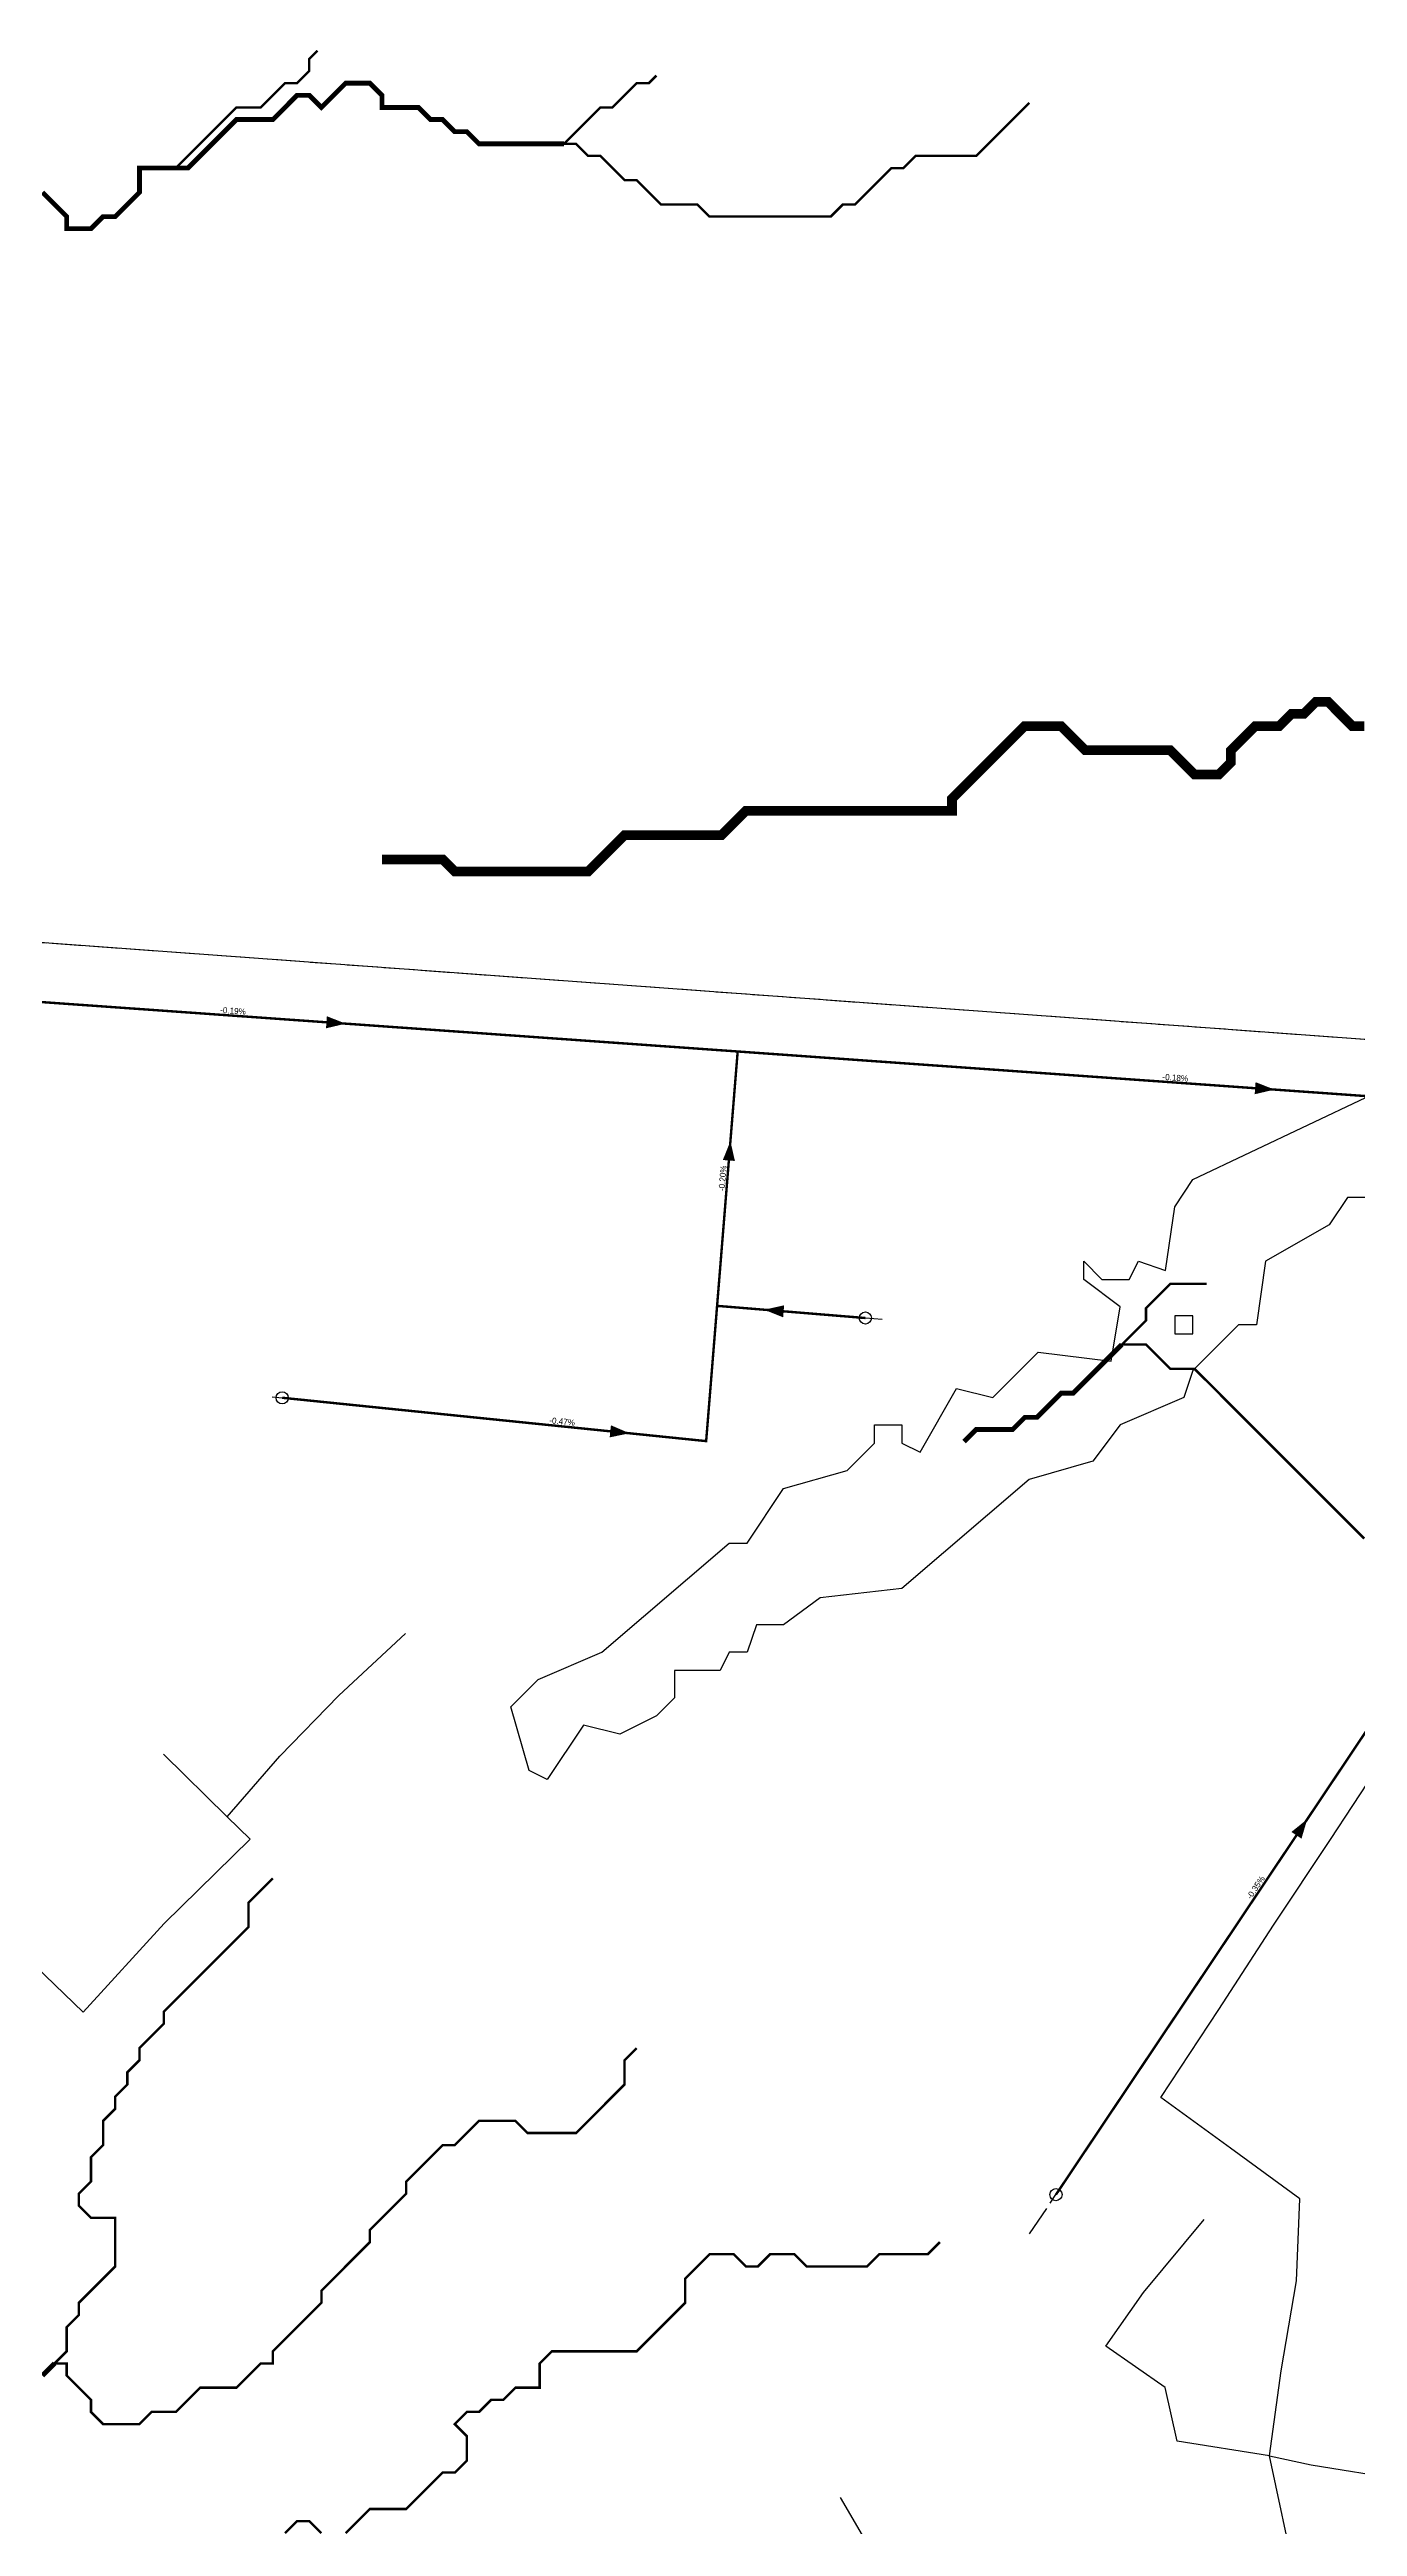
# Model space of a CAD drawing. Header units: metres. Extents: x 442821 to 452274, y 2561971 to 2571293.
# Drawn here: x 445674 to 446105, y 2567151 to 2567968 of the extents above; entities that cross this region are included whole.
import ezdxf
from ezdxf.enums import TextEntityAlignment as Align

# ---------------------------------------------------------------- set-up
doc = ezdxf.new("R2010")
doc.units = ezdxf.units.M
doc.header["$LTSCALE"] = 8
doc.linetypes.add('DASHDOT', pattern=[3.556, 2.54, -0.508, 0, -0.508])
doc.linetypes.add('DASHED', pattern=[1.524, 1.27, -0.254])
for name, color, linetype in [('A_ARROWS', 7, 'Continuous'), ('A_BUILT_2006', 252, 'Continuous'), ('A_CATCHMENTS', 7, 'Continuous'), ('A_ENVELOPE', 3, 'Continuous'), ('A_GRADIENT', 8, 'Continuous'), ('A_HEAD_GAP', 8, 'Continuous'), ('A_HEADS', 8, 'Continuous'), ('A_STREAMS', 5, 'Continuous'), ('A_WADI', 4, 'Continuous')]:
    doc.layers.add(name, color=color, linetype=linetype)

msp = doc.modelspace()

# ---------------------------------------------------------------- linework, layer by layer
at = {"layer": 'A_ARROWS', "color": 2}
for points in [[(445771.35, 2567646.39), (445764.83, 2567644.85), (445765.11, 2567648.84)], [(446077.72, 2567624.64), (446071.19, 2567623.1), (446071.47, 2567627.09)], [(445898.24, 2567607.63), (445899.72, 2567601.09), (445895.73, 2567601.41)], [(445909.41, 2567552.01), (445915.96, 2567553.48), (445915.63, 2567549.5)], [(445864.98, 2567511.25), (445858.41, 2567509.91), (445858.82, 2567513.89)], [(446088.52, 2567383.94), (446086.62, 2567377.51), (446083.3, 2567379.73)]]:
    msp.add_solid(points, dxfattribs=at)
at = {"layer": 'A_BUILT_2006', "color": 252}
for points in [[(445769.1, 2567424.71), (445791.02, 2567445.17)], [(445749.55, 2567404.74), (445769.1, 2567424.71)], [(445732.22, 2567384.69), (445711.2, 2567405.34)], [(445732.22, 2567384.69), (445749.55, 2567404.74)], [(446096.23, 2567377.26), (446110.94, 2567399.67)], [(445739.81, 2567377.3), (445732.22, 2567384.69)], [(445711.39, 2567349.48), (445739.81, 2567377.3)], [(446077.38, 2567348.98), (446096.23, 2567377.26)], [(445684.69, 2567320.3), (445711.39, 2567349.48)], [(446059.4, 2567321.17), (446077.38, 2567348.98)], [(445665.96, 2567338.43), (445684.69, 2567320.3)], [(446040.24, 2567292.09), (446059.4, 2567321.17)], [(446063.18, 2567275.39), (446040.24, 2567292.09)], [(446086.11, 2567258.68), (446063.18, 2567275.39)], [(446085, 2567231.68), (446086.11, 2567258.68)], [(446034.5, 2567227.82), (446054.57, 2567251.92)], [(446022.1, 2567210.07), (446034.5, 2567227.82)], [(446079.94, 2567201.95), (446085, 2567231.68)], [(446041.61, 2567196.43), (446022.1, 2567210.07)], [(446076.11, 2567173.87), (446079.94, 2567201.95)], [(446045.63, 2567178.72), (446041.61, 2567196.43)], [(446076.11, 2567173.87), (446045.63, 2567178.72)], [(446084.79, 2567133.27), (446076.11, 2567173.87)], [(446076.11, 2567173.87), (446089.76, 2567170.99)], [(446089.76, 2567170.99), (446119.84, 2567166.12)], [(445949.54, 2567134.51), (445934.6, 2567160.12)]]:
    msp.add_lwpolyline(points, dxfattribs=at)
at = {"layer": 'A_CATCHMENTS', "color": 2, "linetype": 'DASHED'}
msp.add_lwpolyline([(445577.23, 2567680.07), (447477.54, 2567541.02)], dxfattribs=at)
at = {"layer": 'A_ENVELOPE', "color": 3}
msp.add_lwpolyline([(444250.94, 2566757.85), (445002.03, 2567304.52), (445444.13, 2567418.61), (445577.23, 2567680.07), (447477.54, 2567541.02)], dxfattribs=at)
at = {"layer": 'A_HEAD_GAP', "color": 8, "linetype": 'DASHED'}
for points in [[(445948.3, 2567548.82), (445942.75, 2567549.28)], [(445747.09, 2567523.31), (445750.37, 2567522.97)], [(445996.94, 2567247.12), (446005.62, 2567260.08)]]:
    msp.add_lwpolyline(points, dxfattribs=at)
at = {"layer": 'A_HEADS', "color": 2}
for centre in [(445942.75, 2567549.28), (445750.37, 2567522.97), (446005.62, 2567260.08)]:
    msp.add_circle(centre, 2, dxfattribs=at)
at = {"layer": 'A_SECONDARY_MAIN', "color": 2, "linetype": 'DASHDOT', "const_width": 0.8}
for points in [[(445567.46, 2567660.86), (445900.63, 2567637.21)], [(445893.84, 2567553.29), (445900.63, 2567637.21)], [(445900.63, 2567637.21), (446189.12, 2567616.73)], [(445750.37, 2567522.97), (445890.23, 2567508.67), (445893.84, 2567553.29)], [(445942.75, 2567549.28), (445893.84, 2567553.29)], [(446005.62, 2567260.08), (446140.08, 2567460.97)]]:
    msp.add_lwpolyline(points, dxfattribs=at)
at = {"layer": 'A_STREAMS', "color": 5}
for points, const_width in [([(445762, 2567967.35), (445759.3, 2567964.66), (445759.3, 2567960.66), (445755.3, 2567956.66), (445751.3, 2567956.66), (445747.3, 2567952.66), (445743.3, 2567948.65), (445739.3, 2567948.65), (445735.3, 2567948.65), (445731.3, 2567944.65), (445727.3, 2567940.65), (445723.3, 2567936.65), (445719.3, 2567932.65), (445715.3, 2567928.65)], 0.8), ([(445843.32, 2567936.65), (445839.32, 2567936.65), (445835.32, 2567936.65), (445831.31, 2567936.65), (445827.31, 2567936.65), (445823.31, 2567936.65), (445819.31, 2567936.65), (445815.31, 2567936.65), (445811.31, 2567940.65), (445807.31, 2567940.65), (445803.31, 2567944.65), (445799.31, 2567944.65), (445795.31, 2567948.65), (445791.31, 2567948.65), (445787.31, 2567948.65), (445783.31, 2567948.65), (445783.31, 2567952.66), (445779.31, 2567956.66), (445775.31, 2567956.66), (445771.31, 2567956.66), (445767.31, 2567952.66), (445763.31, 2567948.65), (445759.3, 2567952.66), (445755.3, 2567952.66), (445751.3, 2567948.65), (445747.3, 2567944.65), (445743.3, 2567944.65), (445739.3, 2567944.65), (445735.3, 2567944.65), (445731.3, 2567940.65), (445727.3, 2567936.65), (445723.3, 2567932.65), (445719.3, 2567928.65), (445715.3, 2567928.65)], 1.6), ([(445873.83, 2567959.17), (445871.32, 2567956.66), (445867.32, 2567956.66), (445863.32, 2567952.66), (445859.32, 2567948.65), (445855.32, 2567948.65), (445851.32, 2567944.65), (445847.32, 2567940.65), (445843.32, 2567936.65)], 0.8), ([(445996.85, 2567950.17), (445995.34, 2567948.65), (445991.34, 2567944.65), (445987.34, 2567940.65), (445983.34, 2567936.65), (445979.33, 2567932.65), (445975.33, 2567932.65), (445971.33, 2567932.65), (445967.33, 2567932.65), (445963.33, 2567932.65), (445959.33, 2567932.65), (445955.33, 2567928.65), (445951.33, 2567928.65), (445947.33, 2567924.65), (445943.33, 2567920.64), (445939.33, 2567916.64), (445935.33, 2567916.64), (445931.33, 2567912.64), (445927.33, 2567912.64), (445923.33, 2567912.64), (445919.33, 2567912.64), (445915.33, 2567912.64), (445911.33, 2567912.64), (445907.32, 2567912.64), (445903.32, 2567912.64), (445899.32, 2567912.64), (445895.32, 2567912.64), (445891.32, 2567912.64), (445887.32, 2567916.64), (445883.32, 2567916.64), (445879.32, 2567916.64), (445875.32, 2567916.64), (445871.32, 2567920.64), (445867.32, 2567924.65), (445863.32, 2567924.65), (445859.32, 2567928.65), (445855.32, 2567932.65), (445851.32, 2567932.65), (445847.32, 2567936.65), (445843.32, 2567936.65)], 0.8), ([(445715.3, 2567928.65), (445711.3, 2567928.65), (445707.3, 2567928.65), (445703.3, 2567928.65), (445703.3, 2567924.65), (445703.3, 2567920.64), (445699.3, 2567916.64), (445695.3, 2567912.64), (445691.3, 2567912.64), (445687.29, 2567908.64), (445683.29, 2567908.64), (445679.29, 2567908.64), (445679.29, 2567912.64), (445675.29, 2567916.64), (445671.29, 2567920.64)], 1.6), ([(446107.35, 2567744.58), (446103.35, 2567744.58), (446099.35, 2567748.58), (446095.35, 2567752.59), (446091.35, 2567752.59), (446087.35, 2567748.58), (446083.35, 2567748.58), (446079.35, 2567744.58), (446075.35, 2567744.58), (446071.35, 2567744.58), (446067.35, 2567740.58), (446063.35, 2567736.58), (446063.35, 2567732.58), (446059.35, 2567728.58), (446055.35, 2567728.58), (446051.34, 2567728.58), (446047.34, 2567732.58), (446043.34, 2567736.58), (446039.34, 2567736.58), (446035.34, 2567736.58), (446031.34, 2567736.58), (446027.34, 2567736.58), (446023.34, 2567736.58), (446019.34, 2567736.58), (446015.34, 2567736.58), (446011.34, 2567740.58), (446007.34, 2567744.58), (446003.34, 2567744.58), (445999.34, 2567744.58), (445995.34, 2567744.58), (445991.34, 2567740.58), (445987.34, 2567736.58), (445983.34, 2567732.58), (445979.33, 2567728.58), (445975.33, 2567724.58), (445971.33, 2567720.57), (445971.33, 2567716.57), (445967.33, 2567716.57), (445963.33, 2567716.57), (445959.33, 2567716.57), (445955.33, 2567716.57), (445951.33, 2567716.57), (445947.33, 2567716.57), (445943.33, 2567716.57), (445939.33, 2567716.57), (445935.33, 2567716.57), (445931.33, 2567716.57), (445927.33, 2567716.57), (445923.33, 2567716.57), (445919.33, 2567716.57), (445915.33, 2567716.57), (445911.33, 2567716.57), (445907.32, 2567716.57), (445903.32, 2567716.57), (445899.32, 2567712.57), (445895.32, 2567708.57), (445891.32, 2567708.57), (445887.32, 2567708.57), (445883.32, 2567708.57), (445879.32, 2567708.57), (445875.32, 2567708.57), (445871.32, 2567708.57), (445867.32, 2567708.57), (445863.32, 2567708.57), (445859.32, 2567704.57), (445855.32, 2567700.57), (445851.32, 2567696.57), (445847.32, 2567696.57), (445843.32, 2567696.57), (445839.32, 2567696.57), (445835.32, 2567696.57), (445831.31, 2567696.57), (445827.31, 2567696.57), (445823.31, 2567696.57), (445819.31, 2567696.57), (445815.31, 2567696.57), (445811.31, 2567696.57), (445807.31, 2567696.57), (445803.31, 2567700.57), (445799.31, 2567700.57), (445795.31, 2567700.57), (445791.31, 2567700.57), (445787.31, 2567700.57), (445783.31, 2567700.57)], 3.2), ([(446055.35, 2567560.52), (446051.34, 2567560.52), (446047.34, 2567560.52), (446043.34, 2567560.52), (446039.34, 2567556.52), (446035.34, 2567552.52), (446035.34, 2567548.51), (446031.34, 2567544.51), (446027.34, 2567540.51)], 0.8), ([(446027.34, 2567540.51), (446023.34, 2567536.51), (446019.34, 2567532.51), (446015.34, 2567528.51), (446011.34, 2567524.51), (446007.34, 2567524.51), (446003.34, 2567520.5), (445999.34, 2567516.5), (445995.34, 2567516.5), (445991.34, 2567512.5), (445987.34, 2567512.5), (445983.34, 2567512.5), (445979.33, 2567512.5), (445975.33, 2567508.5)], 1.6), ([(446107.35, 2567476.49), (446103.35, 2567480.49), (446099.35, 2567484.49), (446095.35, 2567488.49), (446091.35, 2567492.5), (446087.35, 2567496.5), (446083.35, 2567500.5), (446079.35, 2567504.5), (446075.35, 2567508.5), (446071.35, 2567512.5), (446067.35, 2567516.5), (446063.35, 2567520.5), (446059.35, 2567524.51), (446055.35, 2567528.51), (446051.34, 2567532.51), (446047.34, 2567532.51), (446043.34, 2567532.51), (446039.34, 2567536.51), (446035.34, 2567540.51), (446031.34, 2567540.51), (446027.34, 2567540.51)], 0.8), ([(445747.3, 2567364.45), (445743.3, 2567360.45), (445739.3, 2567356.45), (445739.3, 2567352.45), (445739.3, 2567348.44), (445735.3, 2567344.44), (445731.3, 2567340.44), (445727.3, 2567336.44), (445723.3, 2567332.44), (445719.3, 2567328.44), (445715.3, 2567324.44), (445711.3, 2567320.44), (445711.3, 2567316.43), (445707.3, 2567312.43), (445703.3, 2567308.43), (445703.3, 2567304.43), (445699.3, 2567300.43), (445699.3, 2567296.43), (445695.3, 2567292.43), (445695.3, 2567288.42), (445691.3, 2567284.42), (445691.3, 2567280.42), (445691.3, 2567276.42), (445687.29, 2567272.42), (445687.29, 2567268.42), (445687.29, 2567264.42), (445683.29, 2567260.41), (445683.29, 2567256.41), (445687.29, 2567252.41), (445691.3, 2567252.41), (445695.3, 2567252.41), (445695.3, 2567248.41), (445695.3, 2567244.41), (445695.3, 2567240.41), (445695.3, 2567236.41), (445691.3, 2567232.4), (445687.29, 2567228.4), (445683.29, 2567224.4), (445683.29, 2567220.4), (445679.29, 2567216.4), (445679.29, 2567212.4), (445679.29, 2567208.4), (445675.29, 2567204.39)], 0.8), ([(445867.32, 2567308.43), (445863.32, 2567304.43), (445863.32, 2567300.43), (445863.32, 2567296.43), (445859.32, 2567292.43), (445855.32, 2567288.42), (445851.32, 2567284.42), (445847.32, 2567280.42), (445843.32, 2567280.42), (445839.32, 2567280.42), (445835.32, 2567280.42), (445831.31, 2567280.42), (445827.31, 2567284.42), (445823.31, 2567284.42), (445819.31, 2567284.42), (445815.31, 2567284.42), (445811.31, 2567280.42), (445807.31, 2567276.42), (445803.31, 2567276.42), (445799.31, 2567272.42), (445795.31, 2567268.42), (445791.31, 2567264.42), (445791.31, 2567260.41), (445787.31, 2567256.41), (445783.31, 2567252.41), (445779.31, 2567248.41), (445779.31, 2567244.41), (445775.31, 2567240.41), (445771.31, 2567236.41), (445767.31, 2567232.4), (445763.31, 2567228.4), (445763.31, 2567224.4), (445759.3, 2567220.4), (445755.3, 2567216.4), (445751.3, 2567212.4), (445747.3, 2567208.4), (445747.3, 2567204.39), (445743.3, 2567204.39), (445739.3, 2567200.39), (445735.3, 2567196.39), (445731.3, 2567196.39), (445727.3, 2567196.39), (445723.3, 2567196.39), (445719.3, 2567192.39), (445715.3, 2567188.39), (445711.3, 2567188.39), (445707.3, 2567188.39), (445703.3, 2567184.39), (445699.3, 2567184.39), (445695.3, 2567184.39), (445691.3, 2567184.39), (445687.29, 2567188.39), (445687.29, 2567192.39), (445683.29, 2567196.39), (445679.29, 2567200.39), (445679.29, 2567204.39), (445675.29, 2567204.39)], 0.8), ([(445967.33, 2567244.41), (445963.33, 2567240.41), (445959.33, 2567240.41), (445955.33, 2567240.41), (445951.33, 2567240.41), (445947.33, 2567240.41), (445943.33, 2567236.41), (445939.33, 2567236.41), (445935.33, 2567236.41), (445931.33, 2567236.41), (445927.33, 2567236.41), (445923.33, 2567236.41), (445919.33, 2567240.41), (445915.33, 2567240.41), (445911.33, 2567240.41), (445907.32, 2567236.41), (445903.32, 2567236.41), (445899.32, 2567240.41), (445895.32, 2567240.41), (445891.32, 2567240.41), (445887.32, 2567236.41), (445883.32, 2567232.4), (445883.32, 2567228.4), (445883.32, 2567224.4), (445879.32, 2567220.4), (445875.32, 2567216.4), (445871.32, 2567212.4), (445867.32, 2567208.4), (445863.32, 2567208.4), (445859.32, 2567208.4), (445855.32, 2567208.4), (445851.32, 2567208.4), (445847.32, 2567208.4), (445843.32, 2567208.4), (445839.32, 2567208.4), (445835.32, 2567204.39), (445835.32, 2567200.39), (445835.32, 2567196.39), (445831.31, 2567196.39), (445827.31, 2567196.39), (445823.31, 2567192.39), (445819.31, 2567192.39), (445815.31, 2567188.39), (445811.31, 2567188.39), (445807.31, 2567184.39), (445811.31, 2567180.39), (445811.31, 2567176.38), (445811.31, 2567172.38), (445807.31, 2567168.38), (445803.31, 2567168.38), (445799.31, 2567164.38), (445795.31, 2567160.38), (445791.31, 2567156.38), (445787.31, 2567156.38), (445783.31, 2567156.38), (445779.31, 2567156.38), (445775.31, 2567152.38), (445771.31, 2567148.38)], 0.8), ([(445675.29, 2567204.39), (445671.29, 2567200.39)], 1.6), ([(445763.31, 2567148.38), (445759.3, 2567152.38), (445755.3, 2567152.38), (445751.3, 2567148.38)], 0.8)]:
    msp.add_lwpolyline(points, dxfattribs=dict(at, const_width=const_width))
at = {"layer": 'A_WADI', "color": 4}
msp.add_lwpolyline([(446107.8, 2567589.01), (446101.8, 2567589.01), (446095.8, 2567580.01), (446074.8, 2567568.01), (446071.8, 2567547.01), (446065.8, 2567547.01), (446050.8, 2567532.01), (446047.8, 2567523.01), (446026.8, 2567514.01), (446017.8, 2567502.01), (445996.8, 2567496.01), (445954.8, 2567460.01), (445927.8, 2567457.01), (445915.8, 2567448.01), (445906.8, 2567448.01), (445903.8, 2567439.01), (445897.8, 2567439.01), (445894.8, 2567433.01), (445879.8, 2567433.01), (445879.8, 2567424.01), (445873.8, 2567418.01), (445861.8, 2567412.01), (445849.8, 2567415.01), (445837.8, 2567397.01), (445831.8, 2567400.01), (445825.8, 2567421.01), (445834.8, 2567430.01), (445855.8, 2567439.01), (445897.8, 2567475.01), (445903.8, 2567475.01), (445915.8, 2567493.01), (445936.8, 2567499.01), (445945.8, 2567508.01), (445945.8, 2567514.01), (445954.8, 2567514.01), (445954.8, 2567508.01), (445960.8, 2567505.01), (445972.8, 2567526.01), (445984.8, 2567523.01), (445999.8, 2567538.01), (446023.8, 2567535.01), (446026.8, 2567553.01), (446014.8, 2567562.01), (446014.8, 2567568.01), (446020.8, 2567562.01), (446029.8, 2567562.01), (446032.8, 2567568.01), (446041.8, 2567565.01), (446044.8, 2567586.01), (446050.8, 2567595.01), (446107.8, 2567622.01)], dxfattribs=at)
msp.add_lwpolyline([(446044.8, 2567544.01), (446050.8, 2567544.01), (446050.8, 2567550.01), (446044.8, 2567550.01), (446044.8, 2567544.01)], close=True, dxfattribs=at)

# ---------------------------------------------------------------- texts
at = {"layer": 'A_GRADIENT', "color": 2}
for s, rotation, p in [('-0.19%', -4.06034, (445734.04, 2567649.04)), ('-0.18%', -4.06034, (446044.88, 2567626.97)), ('-0.20%', 85.37084, (445897.24, 2567595.25)), ('-0.47%', -5.83844, (445842.56, 2567513.55)), ('-0.35%', 56.2045, (446072.85, 2567360.53))]:
    msp.add_text(s, height=2, rotation=rotation, dxfattribs=at).set_placement(p, align=Align.BOTTOM_CENTER)

doc.saveas('drawing.dxf')
